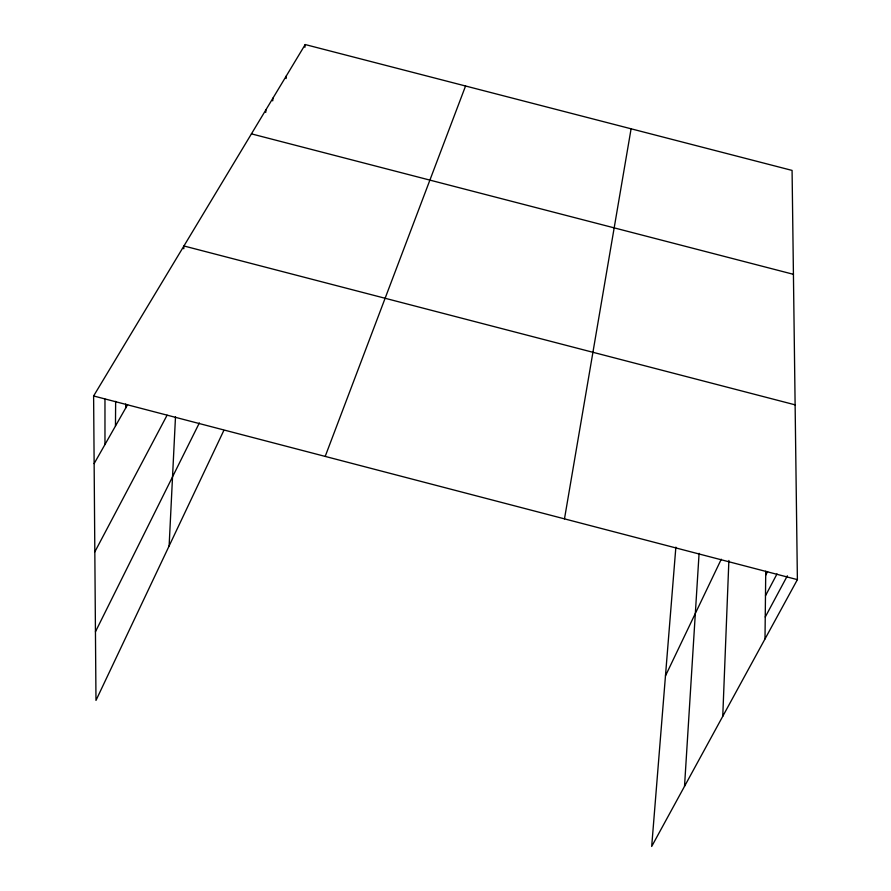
<?xml version="1.0" encoding="UTF-8"?>
<svg xmlns="http://www.w3.org/2000/svg" width="891" height="891" viewBox="0 0 891 891"><rect width="100%" height="100%" fill="white"/><g stroke="black" fill="none" stroke-linecap="round" stroke-linejoin="round"><path stroke-width="1.34" d="M104.971 444.52L104.971 399.112M115.462 426.032L115.652 401.351M765.001 638.947L765.748 571.187M125.642 408.123L125.698 404.024M722.757 716.319L728.883 560.461M169.123 545.96L175.494 416.788M183.78 248.756L183.925 245.972L795.128 404.848M684.522 786.319L699.09 553.333M675.868 547.13L651.689 846.45L797.389 579.64L792.077 170.415L305.212 44.55L93.611 395.972L95.983 700.404L223.83 430.453M265.73 112.411L265.986 109.693M272.702 100.861L272.969 98.099M286.089 78.564L286.379 75.824M304.9 47.29L305.212 44.55M564.482 518.852L631.095 128.794M325.193 456.404L465.559 86.004M665.466 675.879L721.276 559.225M95.448 631.752L199.361 422.924M765.703 575.174L767.597 571.543M765.48 595.767L776.997 573.938M94.825 551.863L167.074 415.217M765.246 617.018L787.354 575.809M94.134 463.598L127.613 404.648M251.429 133.862L793.424 274.317M93.611 395.972L797.389 579.64"/></g></svg>
